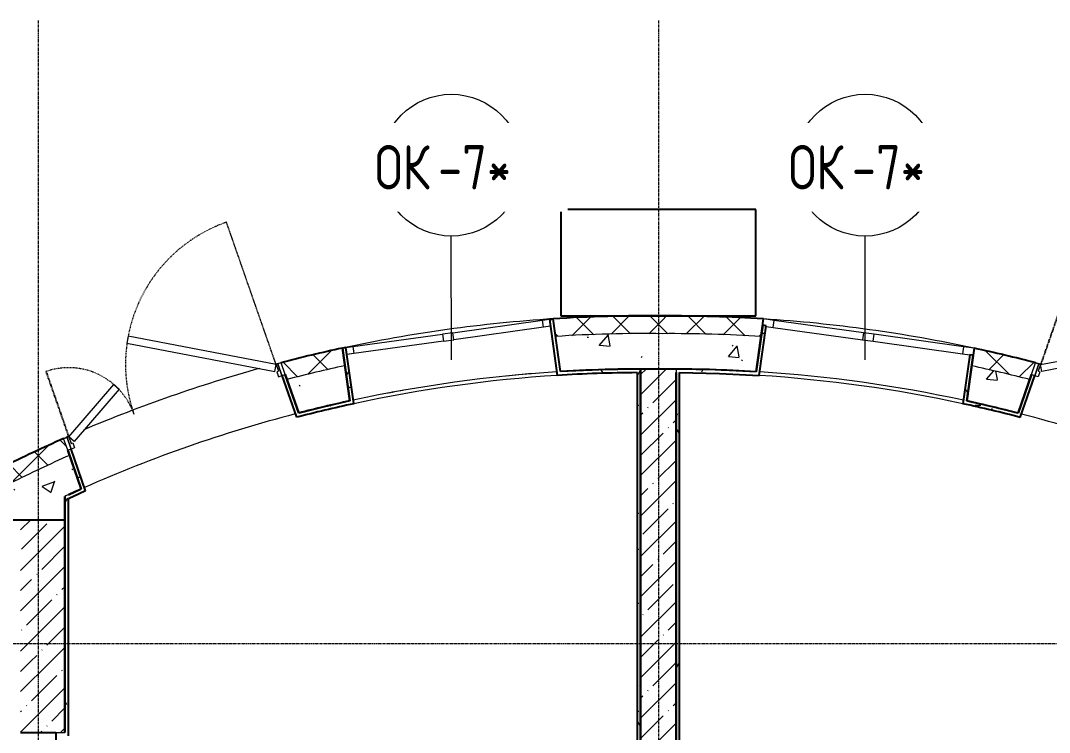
# Model space of a CAD drawing. Header units: millimetres. Extents: x -11854 to 4360091, y -19344 to 4989148.
# Drawn here: x 52023 to 57830, y 22217 to 26234 of the extents above; entities that cross this region are included whole.
import ezdxf

# ---------------------------------------------------------------- set-up
doc = ezdxf.new("R2010")
doc.units = ezdxf.units.MM
doc.linetypes.add('Линия сетки', pattern=[22.225, 12.7, -3.175, 3.175, -3.175])
doc.linetypes.add('Штрих', pattern=[6.35, 3.175, -3.175])
for name, color, linetype, lineweight in [('A-DOOR', 254, 'Continuous', 9), ('A-DOOR-FRAM', 254, 'Continuous', 18), ('A-FLOR', 254, 'Continuous', 9), ('A-GLAZ', 254, 'Continuous', 9), ('A-GLAZ-IDEN', 254, 'Continuous', 9), ('A-WALL', 254, 'Continuous', 9), ('S-GRID', 254, 'Continuous', 9)]:
    doc.layers.add(name, color=color, linetype=linetype, lineweight=lineweight)
doc.styles.add('ISOCPEUR_1', font='isocpeur.ttf', dxfattribs={"width": 0.8, "height": 250})
pattern_1 = [(50, (542041.7, 20914.14), (728.7365, -63.7558), [76.2, -838.2]), (355, (542041.7, 20914.14), (-140.9716, 764.2276), [60.96, -670.56]), (100.451, (542102.4, 20908.8), (587.77, 700.4668), [64.76, -712.36]), (46.184, (542041.7, 21117.3), (1084.3162, -168.171), [114.3, -1257.3]), (96.636, (542132, 21103.3), (949.61, 989.7098), [97.14, -1068.54]), (351.184, (542041.7, 21117.3), (949.6206, 989.7012), [91.44, -1005.84]), (21, (542143.3, 21066.54), (606.4579, -409.0606), [76.2, -838.2]), (326, (542143.3, 21066.54), (247.2083, 736.7529), [60.96, -670.56]), (71.451, (542193.8, 21032.46), (853.6683, 327.6855), [64.76, -712.36]), (37.5, (542041.67, 20914.14), (12.3547, 338.22012), [6.706, -655.726, 6.706, -674.014, -673.1]), (37.5, (542041.67, 20914.14), (12.3547, 338.22012), [-1343.152, 6.706, -666.394]), (7.5, (542041.67, 20914.14), (267.27887, 400.72213), [6.706, -381.406, 6.706, -640.486, -256.54]), (7.5, (542041.67, 20914.14), (267.27887, 400.72213), [-1035.304, 6.706, -249.834]), (327.5, (541815.1, 20914.14), (542.36333, -22.91534), [6.706, -247.294, 6.706, -785.774, -1051.56]), (327.5, (541815.1, 20914.14), (542.36333, -22.91534), [-1046.48, 6.706, -1044.854]), (317.5, (541713.5, 20914.14), (592.51696, 101.7071), [6.706, -323.494, 6.706, -519.582, -746.76]), (317.5, (541713.5, 20914.14), (592.51696, 101.7071), [-856.488, 6.706, -740.054])]
pattern_2 = [(45, (542041.67, 20914.14), (-106.066017, 106.066017), []), (135, (542041.67, 20914.14), (-106.066017, -106.066017), [])]
pattern_3 = [(45, (542041.67, 20914.14), (-114.049253, 114.049253), []), (45, (542155.72, 20914.14), (-114.049253, 114.049253), [201.613, -40.323, 3.353, -36.97])]
pattern_4 = [(0, (542041.67, 20914.14), (406.4, 101.6), [33.528, -271.272, 33.528, -271.272, -1625.6]), (0, (542041.67, 20914.14), (406.4, 101.6), [-609.6, 33.528, -576.072, 33.528, -271.272, -711.2]), (0, (542041.67, 20914.14), (406.4, 101.6), [-1524, 33.528, -169.672, 33.528, -474.472]), (120, (542194.07, 20964.94), (-291.18818, 301.152724), [33.528, -271.272, 33.528, -1896.872]), (120, (542194.07, 20964.94), (-291.18818, 301.152724), [-338.328, -271.272, 33.528, -576.072, -1016]), (120, (542194.07, 20964.94), (-291.18818, 301.152724), [-1219.2, 33.528, -271.272, 33.528, -677.672]), (120, (542194.07, 20964.94), (-291.18818, 301.152724), [-1557.528, -169.672, 33.528, -474.472]), (240, (542244.87, 21168.14), (-115.21182, -402.752724), [33.528, -271.272, 33.528, -1896.872]), (240, (542244.87, 21168.14), (-115.21182, -402.752724), [-338.328, -271.272, 33.528, -576.072, -1016]), (240, (542244.87, 21168.14), (-115.21182, -402.752724), [-1219.2, 33.528, -271.272, 33.528, -677.672]), (240, (542244.87, 21168.14), (-115.21182, -402.752724), [-1557.528, -169.672, 33.528, -474.472])]

# ---------------------------------------------------------------- blocks, each defined once
blk = doc.blocks.new('Дверь_Двупольная_внутренняя ПВХ профиль - Дверной блок наружный металлический остекленный ДНМО 24х13 Л-V1-1Б')
at = {"layer": 'A-DOOR', "linetype": 'Штрих'}
for p, q in [((618, 1000), (618, 150)), ((-618, 540), (-618, 150))]:
    blk.add_line(p, q, dxfattribs=at)
at = {"layer": 'A-DOOR'}
for p, q in [((620, 1000), (618, 1000)), ((-620, 540), (-618, 540)), ((-650, 150), (-630, 150)), ((-650, 80), (-650, 150)), ((-630, 150), (-630, 80)), ((-618, 150), (-620, 150)), ((618, 150), (620, 150)), ((650, 150), (630, 150)), ((630, 150), (630, 80)), ((650, 80), (650, 150)), ((-630, 80), (-650, 80)), ((630, 80), (650, 80))]:
    blk.add_line(p, q, dxfattribs=at)
at = {"layer": 'A-DOOR', "linetype": 'Штрих', "lineweight": 18}
for p, q in [((620, 150), (620, 1000)), ((-620, 150), (-620, 540))]:
    blk.add_line(p, q, dxfattribs=at)
at = {"layer": 'A-DOOR', "lineweight": 18}
for p, q in [((-116.1, 575), (-136.1, 540.4)), ((-136.1, 540.4), (600, 115.4)), ((620, 150), (-116.1, 575)), ((-620, 150), (-282.3, 345)), ((-262.3, 310.4), (-600, 115.4)), ((-282.3, 345), (-262.3, 310.4)), ((-600, 115.4), (-620, 150)), ((600, 115.4), (620, 150))]:
    blk.add_line(p, q, dxfattribs=at)
at = {"layer": 'A-DOOR', "linetype": 'Штрих'}
for centre, radius, start, end in [((620, 150), 850, 90, 180), ((-620, 150), 390, 360, 90)]:
    blk.add_arc(centre, radius, start, end, dxfattribs=at)
at = {"layer": 'A-DOOR-FRAM'}
for p, q in [((-630, 150), (-620, 150)), ((-630, 80), (-630, 150)), ((-620, 150), (-620, 110)), ((630, 150), (620, 150)), ((620, 150), (620, 110)), ((630, 80), (630, 150)), ((-610, 80), (-630, 80)), ((-620, 110), (-610, 110)), ((-610, 110), (-610, 80)), ((620, 110), (610, 110)), ((610, 110), (610, 80)), ((610, 80), (630, 80))]:
    blk.add_line(p, q, dxfattribs=at)
blk = doc.blocks.new('Окно 1800х800 - ОК 1200Х1800_ОК-3_1 _ВНУТРЕННИЕ ОКНА_ EI 31-V3-1Б')
at = {"layer": 'A-GLAZ', "lineweight": 18}
for p, q in [((-415, 150), (-475, 150)), ((-415, 110), (-415, 150)), ((725, 150), (665, 150)), ((665, 150), (665, 110)), ((-455, 110), (-415, 110)), ((665, 110), (705, 110))]:
    blk.add_line(p, q, dxfattribs=at)
at = {"layer": 'A-GLAZ'}
for p, q in [((-415, 110), (-415, 150)), ((95, 150), (-415, 150)), ((155, 150), (95, 150)), ((95, 150), (95, 110)), ((665, 150), (155, 150)), ((155, 110), (155, 150)), ((665, 150), (665, 110)), ((-415, 110), (95, 110)), ((95, 110), (155, 110)), ((155, 110), (665, 110))]:
    blk.add_line(p, q, dxfattribs=at)
blk = doc.blocks.new('Окно 1800х800 - ОК 1200Х1800_ОК-3_1 _ВНУТРЕННИЕ ОКНА_ EI 31-V4-1Б')
at = {"layer": 'A-GLAZ', "lineweight": 18}
for p, q in [((-455, -110), (-415, -110)), ((-415, -110), (-415, -150)), ((665, -110), (705, -110)), ((665, -150), (665, -110)), ((-415, -150), (-455, -150)), ((705, -150), (665, -150))]:
    blk.add_line(p, q, dxfattribs=at)
at = {"layer": 'A-GLAZ'}
for p, q in [((-415, -110), (-415, -150)), ((-415, -110), (95, -110)), ((155, -110), (95, -110)), ((95, -110), (95, -150)), ((155, -110), (665, -110)), ((155, -150), (155, -110)), ((665, -150), (665, -110)), ((95, -150), (-415, -150)), ((95, -150), (155, -150)), ((665, -150), (155, -150))]:
    blk.add_line(p, q, dxfattribs=at)
blk = doc.blocks.new('Марка окна - Марка окна-2857-1Б')
at = {"layer": 'A-GLAZ-IDEN'}
blk.add_circle((0, 0), 4.001, dxfattribs=at)

msp = doc.modelspace()

# ---------------------------------------------------------------- hatches: boundary and pattern name
at = {"layer": 'A-WALL'}
h = msp.add_hatch(dxfattribs=at)
h.set_pattern_fill('FP_4', color=8, style=0, pattern_type=2)
h.set_pattern_definition(pattern_2)
h.paths.add_polyline_path([(51967.3, 23624.9), (52132.2, 23704.7), (52298.8, 23780.7), (52265.7, 23875.4), (52093.3, 23796.9), (51922.9, 23714.2)])
h.paths.add_polyline_path([(53526.3, 24208.8), (53689.3, 24249.4), (53853.1, 24286.6), (53839.3, 24385.9), (53665.8, 24346.6), (53493.2, 24303.5), (53516.3, 24237.4)])
h.paths.add_polyline_path([(55041.7, 24451.7), (55344, 24465.1), (55646.5, 24467.2), (55646.8, 24567.2), (55337.2, 24565), (55027.9, 24551)])
h = msp.add_hatch(dxfattribs=at)
h.set_pattern_fill('FP_4', color=8, style=0, pattern_type=2)
h.set_pattern_definition(pattern_2)
h.paths.add_polyline_path([(59278, 23624.8), (59322.5, 23714.3), (59151.9, 23796.7), (58979.4, 23875.1), (58946.4, 23780.4), (59113.1, 23704.5)])
h.paths.add_polyline_path([(57718.8, 24208.1), (57751.8, 24302.9), (57578.9, 24346), (57405.1, 24385.4), (57391.3, 24286), (57599, 24238)])
h.paths.add_polyline_path([(56202.7, 24451.1), (56216.5, 24550.5), (55931.8, 24563.8), (55646.8, 24567.2), (55646.5, 24467.2), (55924.8, 24464)])
h = msp.add_hatch(dxfattribs=at)
h.set_pattern_fill('FP_5', color=8, style=0, pattern_type=2)
h.set_pattern_definition(pattern_4)
h.paths.add_polyline_path([(55049.3, 24251.6), (55069.3, 24252.9), (55027.9, 24551), (55008.1, 24548.2)])
h = msp.add_hatch(dxfattribs=at)
h.set_pattern_fill('FP_5', color=8, style=0, pattern_type=2)
h.set_pattern_definition(pattern_4)
h.paths.add_polyline_path([(56195.2, 24251.4), (56231.3, 24511.8), (56211.5, 24514.6), (56175.1, 24252.7), (56185.2, 24252.1)])
h = msp.add_hatch(dxfattribs=at)
h.set_pattern_fill('FP_2', color=8, style=0, pattern_type=2)
h.set_pattern_definition(pattern_1)
h.paths.add_polyline_path([(52056.5, 23445.9), (52164.1, 23498.5), (52332.9, 23576.9), (52364.8, 23591.2), (52298.8, 23780.7), (52132.2, 23704.7), (51967.3, 23624.9), (52040.3, 23478.4)])
h.paths.add_polyline_path([(53592.3, 24019.3), (53736.2, 24054.9), (53880.7, 24087.9), (53853.1, 24286.6), (53689.3, 24249.4), (53526.3, 24208.8)])
h.paths.add_polyline_path([(55069.3, 24253), (55357.5, 24265.4), (55645.9, 24267.2), (55646.5, 24467.2), (55344, 24465.1), (55041.7, 24451.7)])
h = msp.add_hatch(dxfattribs=at)
h.set_pattern_fill('FP_2', color=8, style=0, pattern_type=2)
h.set_pattern_definition(pattern_1)
h.paths.add_polyline_path([(59188.9, 23445.7), (59278, 23624.8), (59113.1, 23704.5), (58946.4, 23780.4), (58880.4, 23590.9), (58972.6, 23549.2), (59081.1, 23498.3)])
h.paths.add_polyline_path([(57652.8, 24018.6), (57718.8, 24208.1), (57555.5, 24248.8), (57391.3, 24286), (57363.7, 24087.4), (57508.6, 24054.4), (57599, 24032)])
h.paths.add_polyline_path([(56175.1, 24252.5), (56202.7, 24451.1), (55924.8, 24464), (55646.5, 24467.2), (55645.9, 24267.2), (55910.6, 24264.3)])
h = msp.add_hatch(dxfattribs=at)
h.set_pattern_fill('FP_5', color=8, style=0, pattern_type=2)
h.set_pattern_definition(pattern_4)
h.paths.add_polyline_path([(53880.7, 24087.9), (53900.3, 24092.1), (53859.1, 24388.6), (53839.3, 24385.9), (53849.7, 24311.1)])
h = msp.add_hatch(dxfattribs=at)
h.set_pattern_fill('FP_5', color=8, style=0, pattern_type=2)
h.set_pattern_definition(pattern_4)
h.paths.add_polyline_path([(57363.7, 24087.5), (57399.6, 24345.7), (57379.8, 24348.5), (57344.1, 24091.8), (57353.9, 24089.6)])
h = msp.add_hatch(dxfattribs=at)
h.set_pattern_fill('FP_5', color=8, style=0, pattern_type=2)
h.set_pattern_definition(pattern_4)
h.paths.add_polyline_path([(52292.5, 23536.1), (52389.9, 23580), (52383.3, 23599), (52292.5, 23558.1)])
h.paths.add_polyline_path([(53579.5, 23995.3), (53740.9, 24035.5), (53903.1, 24072.3), (53900.3, 24092.1), (53880.7, 24087.9), (53736.2, 24054.9), (53572.9, 24014.2)])
h.paths.add_polyline_path([(55052, 24231.8), (55277.1, 24242.8), (55502.5, 24247.4), (55502.5, 24267.4), (55258.5, 24261.8), (55049.3, 24251.6)])
h = msp.add_hatch(dxfattribs=at)
h.set_pattern_fill('FP_5', color=8, style=0, pattern_type=2)
h.set_pattern_definition(pattern_4)
h.paths.add_polyline_path([(55502.5, 16887.4), (55522.5, 16887.4), (55522.5, 24267.5), (55502.5, 24267.4), (55502.5, 16907.4)])
h = msp.add_hatch(dxfattribs=at)
h.set_pattern_fill('FP_1', color=8, style=0, pattern_type=2)
h.set_pattern_definition(pattern_3)
h.paths.add_polyline_path([(55622.5, 22017.4), (55722.6, 22017.4), (55722.6, 24267.4), (55522.6, 24267.4), (55522.6, 22017.4)])
h = msp.add_hatch(dxfattribs=at)
h.set_pattern_fill('FP_5', color=8, style=0, pattern_type=2)
h.set_pattern_definition(pattern_4)
h.paths.add_polyline_path([(55722.5, 22017.4), (55742.5, 22017.4), (55742.5, 24247.3), (55722.5, 24247.4), (55722.5, 23818.9)])
h = msp.add_hatch(dxfattribs=at)
h.set_pattern_fill('FP_5', color=8, style=0, pattern_type=2)
h.set_pattern_definition(pattern_4)
h.paths.add_polyline_path([(58972.6, 23526.7), (58972.6, 23548.8), (58862, 23598.7), (58855.4, 23579.7), (58962.5, 23531.4)])
h.paths.add_polyline_path([(57665.7, 23994.7), (57672.3, 24013.7), (57599, 24032.1), (57508.6, 24054.5), (57344.1, 24091.8), (57341.4, 24071.9), (57503.9, 24035), (57599, 24011.3)])
h.paths.add_polyline_path([(56192.4, 24231.6), (56195.2, 24251.4), (56175.1, 24252.7), (55949, 24263.3), (55722.6, 24267.4), (55722.6, 24247.4), (55742.5, 24247.3), (55967.6, 24242.7)])
h = msp.add_hatch(dxfattribs=at)
h.set_pattern_fill('FP_5', color=8, style=0, pattern_type=2)
h.set_pattern_definition(pattern_4)
h.paths.add_polyline_path([(52364.9, 23590.8), (52383.3, 23599), (52307.2, 23815.7), (52288.8, 23809.3), (52332.9, 23682.7)])
h = msp.add_hatch(dxfattribs=at)
h.set_pattern_fill('FP_5', color=8, style=0, pattern_type=2)
h.set_pattern_definition(pattern_4)
h.paths.add_polyline_path([(52292.5, 22217.4), (52292.5, 23558.1), (52272.5, 23549.4), (52272.5, 22217.4)])
h = msp.add_hatch(dxfattribs=at)
h.set_pattern_fill('FP_1', color=8, style=0, pattern_type=2)
h.set_pattern_definition(pattern_3)
h.paths.add_polyline_path([(52022.6, 22617.4), (52272.6, 22617.4), (52272.6, 23417.4), (52022.6, 23417.4), (52022.6, 22817.4)])
h = msp.add_hatch(dxfattribs=at)
h.set_pattern_fill('FP_1', color=8, style=0, pattern_type=2)
h.set_pattern_definition(pattern_3)
h.paths.add_polyline_path([(52272.6, 22217.4), (52272.6, 22617.4), (52022.6, 22617.4), (52022.6, 22217.4), (52222.5, 22217.4)])

# ---------------------------------------------------------------- linework, layer by layer
at = {"layer": 'A-FLOR', "color": 8}
msp.add_line((54122.7, 24136.7), (54125.7, 24137.2), dxfattribs=at)
for centre, radius, start, end in [((55550.1, 16431.7), 7836.1, 91.18534, 91.5145), ((55550.1, 16431.7), 7836.1, 104.61376, 113.83835), ((55692.5, 16417.3), 7850, 66.18542, 75.39359)]:
    msp.add_arc(centre, radius, start, end, dxfattribs=at)
at = {"layer": 'A-GLAZ-IDEN', "color": 8}
for p, q in [((54454.2, 24319.9), (54453.3, 25017.7)), ((56790.2, 24319.3), (56789.3, 25017.8))]:
    msp.add_line(p, q, dxfattribs=at)
at = {"layer": 'A-WALL', "color": 8, "lineweight": 25}
for p, q in [((56172.6, 25167.4), (55072.6, 25167.4)), ((55072.6, 25167.4), (55072.6, 24567.4)), ((56172.6, 24567.4), (56172.6, 25167.4)), ((55072.6, 24567.4), (56172.6, 24567.4)), ((55027.9, 24551), (55008.1, 24548.2)), ((55008.1, 24548.2), (55052, 24231.8)), ((55069.3, 24252.9), (55027.9, 24551)), ((56175.1, 24252.5), (56216.5, 24550.5)), ((56211.5, 24514.6), (56175.1, 24252.7)), ((56192.4, 24231.6), (56231.3, 24511.8)), ((56231.3, 24511.8), (56211.5, 24514.6)), ((53859.1, 24388.6), (53839.3, 24385.9)), ((53880.7, 24087.9), (53839.3, 24385.9)), ((53839.3, 24385.9), (53880.7, 24087.9)), ((53903.1, 24072.3), (53859.1, 24388.6)), ((57379.8, 24348.5), (57341.4, 24071.9)), ((57405.1, 24385.4), (57363.7, 24087.4)), ((57363.7, 24087.5), (57399.6, 24345.7)), ((57399.6, 24345.7), (57379.8, 24348.5)), ((53497.4, 24230.8), (53579.5, 23995.3)), ((53516.3, 24237.4), (53592.3, 24019.3)), ((53592.3, 24019.2), (53516.3, 24237.4)), ((55502.5, 24247.4), (55502.5, 16907.4)), ((55522.5, 16887.4), (55522.5, 24267.5)), ((55722.6, 24267.4), (55522.6, 24267.4)), ((55522.6, 24267.4), (55522.6, 22017.4)), ((55722.5, 24247.4), (55722.5, 22017.4)), ((55722.6, 22017.4), (55722.6, 24247.4)), ((55742.5, 21997.4), (55742.5, 24247.3)), ((57652.8, 24018.6), (57728.8, 24236.8)), ((57728.8, 24236.7), (57652.9, 24018.7)), ((57665.7, 23994.7), (57747.8, 24230.3)), ((52389.9, 23580), (52307.7, 23815.9)), ((52364.8, 23591.2), (52288.8, 23809.3)), ((52288.8, 23809.3), (52364.9, 23590.8)), ((52272.5, 23549.4), (52272.5, 22217.4)), ((52272.6, 22617.4), (52272.6, 23549.4)), ((52292.5, 23558.1), (52292.5, 23558.6)), ((52292.5, 22197.4), (52292.5, 23536.1)), ((51922.6, 23417.4), (52272.6, 23417.4)), ((52272.6, 22217.4), (52272.6, 22617.4)), ((52022.6, 22217.4), (52222.5, 22217.4)), ((52222.5, 22217.4), (52222.5, 16907.4))]:
    msp.add_line(p, q, dxfattribs=at)
at = {"layer": 'A-WALL', "color": 8}
for p, q in [((53460.5, 24294.9), (53462.2, 24295.3)), ((57782.8, 24294.7), (57784.5, 24294.3)), ((55722.6, 24267.4), (55722.6, 24247.4)), ((52295.1, 23888.3), (52296.7, 23889)), ((52222.5, 22217.4), (52272.6, 22217.4))]:
    msp.add_line(p, q, dxfattribs=at)
at = {"layer": 'A-WALL', "color": 8, "lineweight": 25, "flags": 128}
for points in [[(55502.5, 24267.4), (55285.8, 24263.1), (55069.3, 24252.9)], [(56175.1, 24252.7), (55949, 24263.3), (55722.6, 24267.4)], [(55742.5, 24247.3), (55967.6, 24242.7), (56192.4, 24231.6)], [(53880.7, 24087.9), (53736.2, 24054.9), (53592.3, 24019.2)], [(57652.9, 24018.7), (57508.6, 24054.5), (57363.7, 24087.5)], [(52292.5, 23558.6), (52328.6, 23575), (52364.8, 23591.2)], [(52364.9, 23590.8), (52328.7, 23574.6), (52292.5, 23558.1)]]:
    msp.add_lwpolyline(points, dxfattribs=at)
at = {"layer": 'A-WALL', "color": 8, "lineweight": 25}
for centre, radius, start, end in [((55550.1, 16431.7), 8136.1, 89.31832, 93.67976), ((55692.5, 16417.3), 8150, 86.31381, 90.32118), ((55550.1, 16431.7), 8136.1, 102.13805, 104.6434), ((55692.5, 16417.3), 8150, 75.36435, 77.86998), ((55547.3, 16446), 7801.5, 90.32897, 93.63953), ((55550.1, 16431.7), 7836.1, 89.29913, 93.51754), ((55547.3, 16446), 7821.5, 90.18162, 90.32813), ((55692.5, 16417.3), 7850, 86.47547, 90.34034), ((55547.3, 16446), 7801.5, 102.16672, 104.60966), ((55550.1, 16431.7), 7836.1, 102.30027, 104.46757), ((55693.7, 16428.8), 7818.7, 75.39132, 77.83442), ((55692.5, 16417.3), 7850, 75.53957, 77.70832), ((55550.1, 16431.7), 8136.1, 113.808, 116.4763), ((55547.3, 16446), 7801.5, 113.8735, 114.65817)]:
    msp.add_arc(centre, radius, start, end, dxfattribs=at)
at = {"layer": 'A-WALL', "color": 8}
for centre, radius, start, end in [((55550.1, 16431.7), 8136.1, 93.67976, 102.13805), ((55692.5, 16417.3), 8150, 77.86998, 86.31381), ((55550.1, 16431.7), 8036.1, 89.31208, 93.62703), ((55692.5, 16417.3), 8050, 86.36635, 90.32741), ((55550.1, 16431.7), 8136.1, 104.6434, 104.85511), ((55550.1, 16431.7), 8036.1, 102.19078, 104.58625), ((55692.5, 16417.3), 8050, 75.4213, 77.81744), ((55692.5, 16417.3), 8150, 75.15301, 75.36435), ((55550.1, 16431.7), 8136.1, 105.51655, 112.93484), ((55547.3, 16446), 7821.5, 93.65047, 102.15582), ((55547.3, 16446), 7801.5, 93.63953, 102.16672), ((55550.1, 16431.7), 7836.1, 94.70482, 95.76047), ((55693.7, 16428.8), 7818.7, 77.83442, 86.34274), ((55693.7, 16428.8), 7838.7, 77.8453, 86.33187), ((55550.1, 16431.7), 7836.1, 100.06916, 100.77768), ((55550.1, 16431.7), 7836.1, 104.61452, 113.83768), ((55692.5, 16417.3), 7850, 66.18622, 75.39283), ((55550.1, 16431.7), 8136.1, 113.59629, 113.808), ((55550.1, 16431.7), 8036.1, 113.86514, 116.4763), ((55550.1, 16431.7), 7836.1, 114.56439, 114.72528)]:
    msp.add_arc(centre, radius, start, end, dxfattribs=at)
at = {"layer": 'S-GRID', "color": 8, "linetype": 'Линия сетки'}
for p, q in [((52122.6, 26233.7), (52122.6, -3986)), ((55622.6, 26233.7), (55622.6, -3986)), ((84219.3, 22717.4), (45556.2, 22717.4)), ((84219.3, 22717.4), (45556.2, 22717.4))]:
    msp.add_line(p, q, dxfattribs=at)

# ---------------------------------------------------------------- block references
at = {"layer": 'A-DOOR', "color": 8}
for p, rotation in [((52928.9, 23947.8), 19.22569814919222), ((58316.3, 23947.3), 340.7898914043733)]:
    msp.add_blockref('Дверь_Двупольная_внутренняя ПВХ профиль - Дверной блок наружный металлический остекленный ДНМО 24х13 Л-V1-1Б', p, dxfattribs=dict(at, rotation=rotation))
at = {"layer": 'A-GLAZ', "color": 8}
for name, p, rotation in [('Окно 1800х800 - ОК 1200Х1800_ОК-3_1 _ВНУТРЕННИЕ ОКНА_ EI 31-V4-1Б', (54578, 24337.1), 187.9089048442945), ('Окно 1800х800 - ОК 1200Х1800_ОК-3_1 _ВНУТРЕННИЕ ОКНА_ EI 31-V3-1Б', (56666.4, 24336.5), 352.0918950595604)]:
    msp.add_blockref(name, p, dxfattribs=dict(at, rotation=rotation))
at = {"layer": 'A-GLAZ-IDEN', "color": 8, "xscale": 99.99999999999991, "yscale": 99.99999999999991, "zscale": 99.99999999999991}
for p in [(54454.2, 25417.9), (56790.2, 25418)]:
    msp.add_blockref('Марка окна - Марка окна-2857-1Б', p, dxfattribs=at)

# ---------------------------------------------------------------- next in the draw order: texts
at = {"layer": 'A-GLAZ-IDEN', "color": 8, "char_height": 250, "width": 432.911, "attachment_point": 1, "style": 'ISOCPEUR_1', "bg_fill": 2}
for insert in [(54021.8, 25531.1), (56357.7, 25531.2)]:
    msp.add_mtext('ОК', dxfattribs=dict(at, insert=insert))

# ---------------------------------------------------------------- next in the draw order: texts
at = {"layer": 'A-GLAZ-IDEN', "color": 8, "char_height": 250, "width": 606.076, "attachment_point": 1, "style": 'ISOCPEUR_1', "bg_fill": 2}
for insert in [(54378.9, 25531.1), (56714.9, 25531.2)]:
    msp.add_mtext('-7*', dxfattribs=dict(at, insert=insert))

doc.saveas('drawing.dxf')
